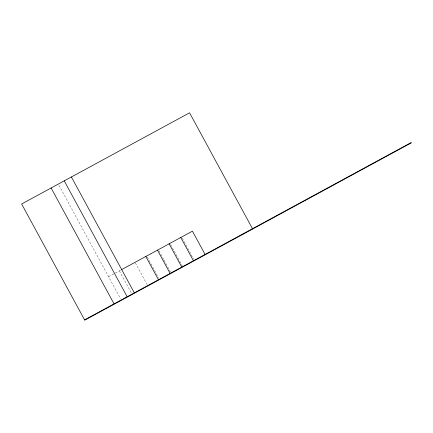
<?xml version="1.0" encoding="UTF-8"?>
<svg xmlns="http://www.w3.org/2000/svg" width="433" height="433" viewBox="0 0 433 433"><rect width="100%" height="100%" fill="white"/><g stroke="black" fill="none" stroke-linecap="round" stroke-linejoin="round"><path stroke-width="0.32" stroke-dasharray="2.17 1.62" d="M108.564 276.698L120.926 269.986M182.304 238.172L193.681 259.129M170.645 244.499L182.342 266.041M158.992 250.826L163.734 259.556M164.053 260.141L170.689 272.368M147.339 257.153L158.402 277.531M135.367 262.901L147.063 284.438M119.34 270.847L131.984 294.137M58.931 185.281L120.58 298.819"/><path stroke-width="0.65" d="M121.516 269.667L192.441 231.157L205.085 254.447M84.576 319.879L411.182 142.544L411.35 142.847L84.738 320.182L21.65 203.986L189.562 112.818L252.65 229.014M243.27 233.712L243.438 234.02M180.788 237.484L193.432 260.774M169.135 243.811L181.779 267.101M157.477 250.139L170.12 273.429M145.824 256.466L158.467 279.756M71.396 176.978L134.322 292.865M64.241 180.859L127.161 296.751M51.126 187.982L114.052 303.869"/></g></svg>
